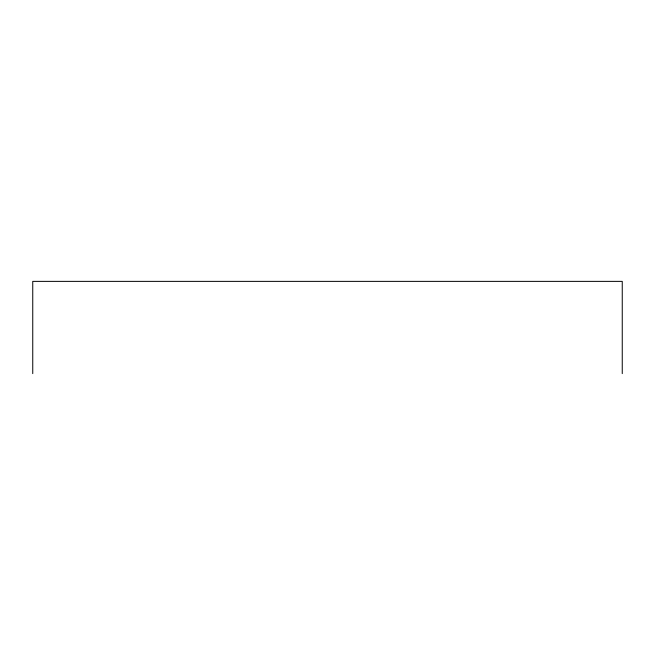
<?xml version="1.0" encoding="UTF-8"?>
<svg xmlns="http://www.w3.org/2000/svg" width="655" height="655" viewBox="0 0 655 655"><rect width="100%" height="100%" fill="white"/><g stroke="black" fill="none" stroke-linecap="round" stroke-linejoin="round"><path stroke-width="0.98" d="M622.25 373.628L622.25 281.372L32.75 281.372L32.75 373.628"/></g></svg>
